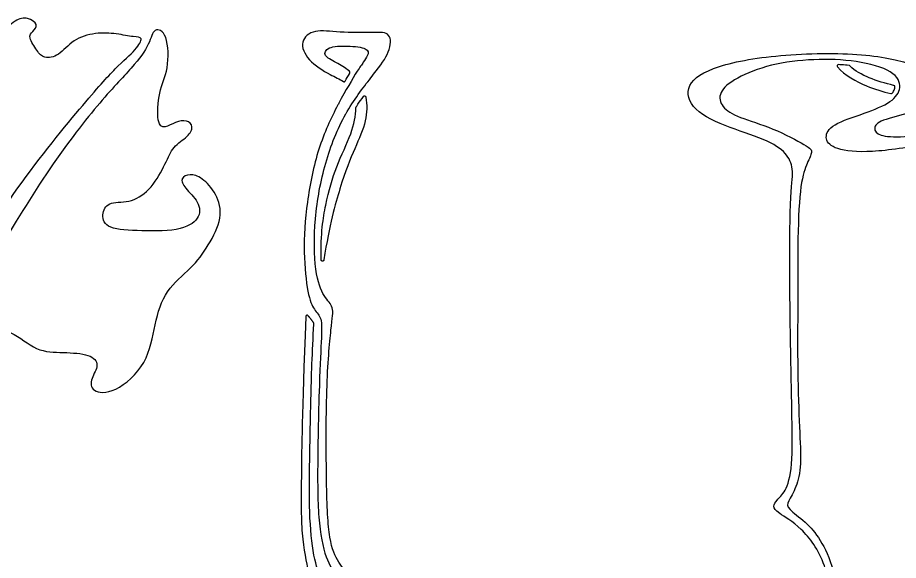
# Model space of a CAD drawing. Header units: millimetres. Extents: x -100 to 100, y -104 to 91.
# Drawn here: x -5.95 to 14.77, y -47.97 to -35.19 of the extents above; entities that cross this region are included whole.
import ezdxf

# ---------------------------------------------------------------- set-up
doc = ezdxf.new("R2010")
doc.units = ezdxf.units.MM
doc.header["$MEASUREMENT"] = 0
doc.layers.add('Layer 03', color=5, linetype='Continuous')

msp = doc.modelspace()

# ---------------------------------------------------------------- linework, layer by layer
at = {"layer": 'Layer 03'}
for centre, start, end in [((13.354, -36.333), 86.6388, 221.3032), ((13.604, -36.354), 44.6435, 83.4779), ((14.652, -36.822), 355.9011, 76.5206), ((14.596, -36.952), 257.1055, 320.744)]:
    msp.add_arc(centre, 0.0323, start, end, dxfattribs=at)
for points, degree in [([(-4.493, -37.352), (-4.918, -37.859), (-6.167, -39.39), (-7.229, -41.359), (-7.466, -41.926), (-7.594, -42.068), (-8.195, -42.004), (-8.691, -41.593), (-9.214, -41.084), (-9.775, -41.017), (-10.558, -41.101), (-10.443, -40.71), (-9.843, -40.267), (-9.307, -39.691), (-9.326, -38.897), (-9.631, -38.432), (-9.511, -37.313), (-9.165, -36.564), (-9.058, -36.23), (-8.997, -35.862), (-8.541, -35.763), (-8.225, -35.799), (-7.923, -35.623), (-7.585, -35.848), (-7.473, -36.108), (-7.522, -36.206), (-7.838, -36.058), (-8.232, -36.065), (-8.527, -36.276), (-8.484, -36.712), (-8.182, -37.281), (-7.758, -38.165), (-7.52, -38.324), (-7.264, -38.269), (-7.203, -37.982), (-7.074, -37.588), (-6.75, -37.484), (-6.463, -37.429), (-6.421, -37.045), (-6.616, -36.658), (-6.643, -36.136), (-6.338, -35.583), (-6, -35.228), (-5.706, -35.179), (-5.436, -35.363), (-5.602, -35.532), (-5.706, -35.637), (-5.485, -35.993), (-5.337, -36.164), (-4.981, -36.115), (-4.656, -35.704), (-4.11, -35.539), (-3.613, -35.569), (-3.194, -35.661), (-2.985, -35.643), (-3.133, -35.931), (-3.617, -36.348), (-4.068, -36.845), (-4.493, -37.352)], 3), ([(-6.444, -40.757), (-6.136, -40.237), (-5.26, -38.784), (-4.002, -37.139), (-3.206, -36.342), (-2.819, -35.791), (-2.76, -35.416), (-2.408, -35.533), (-2.385, -36.449), (-2.639, -36.91), (-2.674, -37.724), (-2.491, -37.803), (-2.237, -37.645), (-1.957, -37.593), (-1.799, -37.75), (-1.922, -37.995), (-2.307, -38.223), (-2.447, -38.608), (-2.789, -39.217), (-3.254, -39.56), (-3.802, -39.511), (-3.973, -39.772), (-3.916, -40.156), (-3.197, -40.213), (-2.119, -40.229), (-1.637, -39.935), (-1.662, -39.527), (-2.038, -39.192), (-2.127, -38.964), (-1.899, -38.866), (-1.621, -38.939), (-1.254, -39.331), (-1.11, -39.89), (-1.457, -40.569), (-1.844, -41.094), (-2.487, -41.592), (-2.729, -42.395), (-2.868, -43.347), (-3.683, -44.064), (-4.232, -44.007), (-4.232, -43.682), (-4.008, -43.365), (-4.217, -43.105), (-4.873, -43.069), (-5.515, -43.068), (-6.077, -42.53), (-6.81, -42.465), (-7.184, -42.164), (-7.111, -41.903), (-6.753, -41.277), (-6.444, -40.757)], 3), ([(1.013, -42.374), (0.945, -42.271), (0.88, -42.207)], 2)]:
    msp.add_open_spline(points, degree=degree, dxfattribs=at)
for points, knots in [([(2.426, -36.526), (2.592, -36.312), (2.833, -35.987), (2.841, -35.533), (2.472, -35.543), (1.583, -35.553), (1.022, -35.461), (0.67, -35.739), (0.854, -36.203), (1.359, -36.525), (1.625, -36.64), (1.716, -36.699)], [929.889223, 929.889223, 929.889223, 929.889223, 933.538737, 937.433353, 941.32797, 945.222587, 949.117203, 953.01182, 956.906437, 960.801054, 963.462372, 963.462372, 963.462372, 963.462372]), ([(1.852, -36.451), (1.751, -36.371), (1.504, -36.226), (1.233, -36.096), (1.315, -35.876), (1.814, -35.85), (2.313, -35.912), (2.313, -36.052), (2.225, -36.182), (2.183, -36.243)], [965.142546, 965.142546, 965.142546, 965.142546, 968.024196, 971.784681, 975.545166, 979.305651, 983.066135, 986.82662, 988.806983, 988.806983, 988.806983, 988.806983]), ([(13.219, -49.224), (13.19, -48.812), (13.066, -47.934), (12.467, -47.151), (11.893, -46.831), (11.814, -46.692), (11.889, -46.553), (12.108, -46.375), (12.285, -45.818), (12.264, -44.53), (12.211, -42.182), (12.203, -39.419), (12.31, -38.836), (12.21, -38.468), (11.852, -38.14), (10.938, -37.832), (9.963, -37.455), (9.698, -36.835), (10.262, -36.368), (11.775, -36.053), (13.944, -36.009), (15.2, -36.28), (15.59, -36.652), (15.594, -37.095), (15.095, -37.453), (14.31, -37.603), (14.163, -37.802), (14.289, -37.98), (14.827, -38.024), (15.848, -37.884), (17.207, -37.527), (18.935, -37.035), (20.449, -36.729), (21.744, -36.655), (23.275, -36.759), (24.204, -36.988), (24.635, -37.188), (24.732, -37.239)], [851.857749, 851.857749, 851.857749, 851.857749, 857.013042, 863.249849, 869.486656, 875.723462, 881.960269, 888.197076, 894.433883, 900.670689, 906.907496, 913.144303, 919.381109, 925.617916, 931.854723, 938.091529, 944.328336, 950.565143, 956.80195, 963.038756, 969.275563, 975.51237, 981.749176, 987.985983, 994.22279, 1000.459596, 1006.696403, 1012.93321, 1019.170017, 1025.406823, 1031.64363, 1037.880437, 1044.117243, 1050.35405, 1056.590857, 1062.827663, 1064.790988, 1064.790988, 1064.790988, 1064.790988]), ([(2.183, -36.243), (2.145, -36.298), (2.003, -36.505), (1.764, -36.91), (1.607, -37.207)], [988.806983, 988.806983, 988.806983, 988.806983, 990.587105, 994.184822, 994.184822, 994.184822, 994.184822]), ([(24.364, -37.448), (24.16, -37.329), (23.608, -37.114), (22.537, -36.901), (21.354, -36.875), (20.104, -36.94), (18.657, -37.27), (17.026, -37.79), (15.261, -38.225), (13.925, -38.396), (13.187, -38.278), (13.019, -38.022), (13.162, -37.705), (13.991, -37.447), (14.636, -37.183), (14.861, -36.85), (14.701, -36.448), (13.788, -36.193), (12.781, -36.158), (11.748, -36.282), (10.914, -36.617), (10.515, -36.956), (10.594, -37.308), (10.976, -37.543), (11.808, -37.777), (12.677, -38.243), (12.756, -38.34), (12.629, -38.594), (12.456, -39.035), (12.392, -40.317), (12.401, -42.117), (12.389, -43.506), (12.44, -44.926), (12.486, -45.734), (12.373, -46.261), (12.153, -46.597), (12.14, -46.734), (12.587, -47.053), (12.928, -47.445), (13.259, -48.134), (13.365, -48.915), (13.391, -49.29), (13.392, -49.313)], [1067.714245, 1067.714245, 1067.714245, 1067.714245, 1072.181358, 1077.59074, 1083.000122, 1088.409504, 1093.818886, 1099.228268, 1104.63765, 1110.047033, 1115.456415, 1120.865797, 1126.275179, 1131.684561, 1137.093943, 1142.503325, 1147.912707, 1153.322089, 1158.731472, 1164.140854, 1169.550236, 1174.959618, 1180.369, 1185.778382, 1191.187764, 1196.597146, 1202.006529, 1207.415911, 1212.825293, 1218.234675, 1223.644057, 1229.053439, 1234.462821, 1239.872203, 1245.281586, 1250.690968, 1256.10035, 1261.509732, 1266.919114, 1272.328496, 1277.737878, 1278.093076, 1278.093076, 1278.093076, 1278.093076]), ([(13.33, -36.354), (13.509, -36.559), (13.969, -36.802), (14.394, -36.939), (14.589, -36.983)], [185.893063, 185.893063, 185.893063, 185.893063, 192.383677, 197.416534, 197.416534, 197.416534, 197.416534]), ([(13.608, -36.322), (13.548, -36.315), (13.464, -36.308), (13.38, -36.302), (13.356, -36.301)], [207.428799, 207.428799, 207.428799, 207.428799, 208.542507, 208.995562, 208.995562, 208.995562, 208.995562]), ([(14.66, -36.791), (14.657, -36.79), (14.271, -36.697), (13.855, -36.562), (13.627, -36.332)], [198.930536, 198.930536, 198.930536, 198.930536, 198.982347, 207.293241, 207.293241, 207.293241, 207.293241]), ([(1.756, -36.687), (1.789, -36.631), (1.824, -36.572), (1.859, -36.514), (1.861, -36.512)], [963.742355, 963.742355, 963.742355, 963.742355, 964.75896, 964.805173, 964.805173, 964.805173, 964.805173]), ([(1.803, -37.404), (1.994, -37.079), (2.233, -36.775), (2.415, -36.54), (2.426, -36.526)], [925.963603, 925.963603, 925.963603, 925.963603, 929.64412, 929.889223, 929.889223, 929.889223, 929.889223]), ([(14.621, -36.972), (14.628, -36.964), (14.645, -36.941), (14.666, -36.903), (14.679, -36.864), (14.682, -36.842), (14.684, -36.824)], [197.638674, 197.638674, 197.638674, 197.638674, 197.85356, 198.19204, 198.49892, 198.649121, 198.649121, 198.649121, 198.649121]), ([(2.241, -37.068), (2.273, -37.24), (2.264, -37.668), (1.988, -38.236), (1.663, -39.056), (1.39, -40.059), (1.255, -40.893)], [79.85876, 79.85876, 79.85876, 79.85876, 83.066603, 86.827088, 90.587573, 93.914549, 93.914549, 93.914549, 93.914549]), ([(2.017, -37.294), (2.03, -37.274), (2.085, -37.191), (2.142, -37.11), (2.186, -37.049)], [77.851261, 77.851261, 77.851261, 77.851261, 78.222074, 79.427903, 79.427903, 79.427903, 79.427903]), ([(1.607, -37.207), (1.6, -37.221), (1.429, -37.547), (1.103, -38.241), (0.837, -39.556), (0.764, -40.741), (0.874, -41.739), (1.026, -42.091), (1.218, -42.241), (1.198, -42.697), (1.139, -43.939), (1.106, -45.58), (1.106, -47.025), (1.292, -47.985), (1.572, -48.309), (1.703, -48.478), (1.657, -48.871), (1.636, -49.844), (1.593, -50.918), (1.597, -51.338), (1.529, -51.311), (1.36, -51.016), (1.283, -50.825), (1.271, -50.618), (1.317, -49.883), (1.333, -48.841), (1.34, -48.547), (1.21, -48.47), (1.006, -47.926), (0.902, -46.861), (0.924, -45.603), (0.942, -44.322), (0.983, -43.055), (1.02, -42.404)], [994.184822, 994.184822, 994.184822, 994.184822, 994.34759, 998.108074, 1001.868559, 1005.629044, 1009.389528, 1013.150013, 1016.910498, 1020.670982, 1024.431467, 1028.191952, 1031.952436, 1035.712921, 1039.473406, 1043.23389, 1046.994375, 1050.75486, 1054.515344, 1058.275829, 1062.036314, 1065.796798, 1069.557283, 1073.317768, 1077.078252, 1080.838737, 1084.599222, 1088.359706, 1092.120191, 1095.880676, 1099.64116, 1103.401645, 1106.852903, 1106.852903, 1106.852903, 1106.852903]), ([(0.828, -42.238), (0.739, -44.61), (0.727, -46.054), (0.709, -47.389), (0.91, -48.339), (0.995, -48.62), (1.153, -48.683), (1.112, -49.235), (1.146, -50.397), (0.947, -50.747), (0.882, -50.926), (0.992, -51.051), (1.289, -51.261), (1.489, -51.769), (1.676, -52.314), (1.92, -52.539), (2.132, -52.565), (2.144, -52.439), (1.981, -52.335), (1.863, -52.146), (1.798, -51.764), (1.766, -51.096), (1.823, -49.591), (1.84, -48.623), (1.872, -48.345), (1.599, -48.036), (1.367, -47.541), (1.311, -46.293), (1.303, -43.799), (1.431, -42.381), (1.503, -41.99), (1.263, -41.794), (1.03, -41.238), (1.014, -39.932), (1.263, -38.593), (1.581, -37.788), (1.792, -37.423), (1.803, -37.404)], [793.404088, 793.404088, 793.404088, 793.404088, 797.227152, 801.121768, 805.016385, 808.911002, 812.805619, 816.700235, 820.594852, 824.489469, 828.384085, 832.278702, 836.173319, 840.067936, 843.962552, 847.857169, 851.751786, 855.646402, 859.541019, 863.435636, 867.330253, 871.224869, 875.119486, 879.014103, 882.908719, 886.803336, 890.697953, 894.59257, 898.487186, 902.381803, 906.27642, 910.171036, 914.065653, 917.96027, 921.854887, 925.749503, 925.963603, 925.963603, 925.963603, 925.963603]), ([(1.191, -40.886), (1.182, -40.26), (1.303, -39.497), (1.531, -38.694), (1.92, -37.928), (2.009, -37.502), (2.009, -37.321)], [94.498134, 94.498134, 94.498134, 94.498134, 97.815397, 101.710014, 105.60463, 109.15996, 109.15996, 109.15996, 109.15996])]:
    msp.add_open_spline(points, degree=3, knots=knots, dxfattribs=at)
for points, weights, knots in [([(1.861, -36.512), (1.87, -36.497), (1.867, -36.479), (1.865, -36.46), (1.852, -36.451)], [1, 0.912387694258, 1, 0.912387694258, 1], [964.805173, 964.805173, 964.805173, 964.9738596, 964.9738596, 965.1425461, 965.1425461, 965.1425461]), ([(2.186, -37.049), (2.199, -37.031), (2.218, -37.037), (2.237, -37.044), (2.241, -37.068)], [1, 0.858442320968, 1, 0.858442320968, 1], [79.427903, 79.427903, 79.427903, 79.6433315, 79.6433315, 79.85876, 79.85876, 79.85876]), ([(1.255, -40.893), (1.25, -40.93), (1.221, -40.926), (1.192, -40.923), (1.191, -40.886)], [1, 0.745520304484, 1, 0.745520304484, 1], [93.914549, 93.914549, 93.914549, 94.2063415, 94.2063415, 94.4981339, 94.4981339, 94.4981339]), ([(0.88, -42.207), (0.865, -42.191), (0.847, -42.202), (0.829, -42.212), (0.828, -42.238)], [1, 0.854789776569, 1, 0.85478981119, 0.999999930758], [792.9675674, 792.9675674, 792.9675674, 793.1858277, 793.1858277, 793.404088, 793.404088, 793.404088])]:
    msp.add_rational_spline(points, weights, degree=2, knots=knots, dxfattribs=at)
for points, weights in [([(1.716, -36.699), (1.74, -36.715), (1.756, -36.687)], [1, 0.764869501226, 0.999999887881]), ([(2.009, -37.321), (2.009, -37.305), (2.017, -37.294)], [1, 0.93881205546, 1]), ([(1.02, -42.404), (1.021, -42.387), (1.013, -42.374)], [1, 0.925432779732, 1])]:
    msp.add_rational_spline(points, weights, degree=2, dxfattribs=at)

doc.saveas('drawing.dxf')
